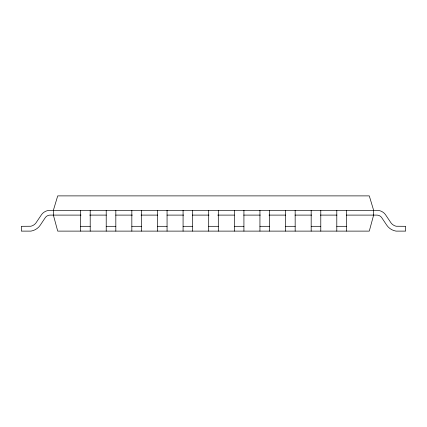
<?xml version="1.0" encoding="UTF-8"?>
<svg xmlns="http://www.w3.org/2000/svg" width="427" height="427" viewBox="0 0 427 427"><rect width="100%" height="100%" fill="white"/><g stroke="black" fill="none" stroke-linecap="round" stroke-linejoin="round"><path stroke-width="0.64" d="M81.039 215.101L50.172 215.101A5.978 5.978 0 0 0 45.198 217.765L40.314 225.098A13.883 13.883 0 0 1 30.957 231.114L21.35 231.114L21.35 226.31L30.808 226.246A9.074 9.074 0 0 0 35.948 222.942L41.713 214.386A10.787 10.787 0 0 1 49.292 210.33L377.708 210.33A10.787 10.787 0 0 1 385.287 214.386L391.052 222.942A9.074 9.074 0 0 0 396.192 226.246L405.65 226.31L405.65 231.114L396.042 231.114A13.883 13.883 0 0 1 386.686 225.098L381.802 217.765A5.978 5.978 0 0 0 376.827 215.101L346.297 215.101M89.702 215.101L106.366 215.101M115.696 215.101L132.359 215.101M141.022 215.101L157.686 215.101M167.016 215.101L183.679 215.101M192.342 215.101L209.006 215.101M217.669 215.101L234.332 215.101M243.662 215.101L260.321 215.101M268.989 215.101L285.647 215.101M294.982 215.101L311.641 215.101M320.309 215.101L336.967 215.101M80.596 226.31L90.204 226.31M106.216 226.31L115.824 226.31M131.836 226.31L141.444 226.31M157.456 226.31L167.064 226.31M183.076 226.31L192.684 226.31M208.696 226.31L218.304 226.31M234.316 226.31L243.924 226.31M259.936 226.31L269.544 226.31M285.556 226.31L295.164 226.31M311.176 226.31L320.784 226.31M336.796 226.31L346.404 226.31M346.404 210.297L346.404 231.114M336.796 210.297L336.796 231.114M320.784 210.297L320.784 231.114M311.176 210.297L311.176 231.114M295.164 210.297L295.164 231.114M285.556 210.297L285.556 231.114M269.544 210.297L269.544 231.114M259.936 210.297L259.936 231.114M243.924 210.297L243.924 231.114M234.316 210.297L234.316 231.114M218.304 210.297L218.304 231.114M208.696 210.297L208.696 231.114M192.684 210.297L192.684 231.114M183.076 210.297L183.076 231.114M167.064 210.297L167.064 231.114M157.456 210.297L157.456 231.114M141.444 210.297L141.444 231.114M131.836 210.297L131.836 231.114M115.824 210.297L115.824 231.114M106.216 210.297L106.216 231.114M90.204 210.297L90.204 231.114M80.596 210.297L80.596 231.114M373.625 215.101L369.286 231.114L57.714 231.114L53.375 215.101L53.375 210.297L57.714 195.886L369.286 195.886L373.625 210.297L373.625 215.101"/></g></svg>
